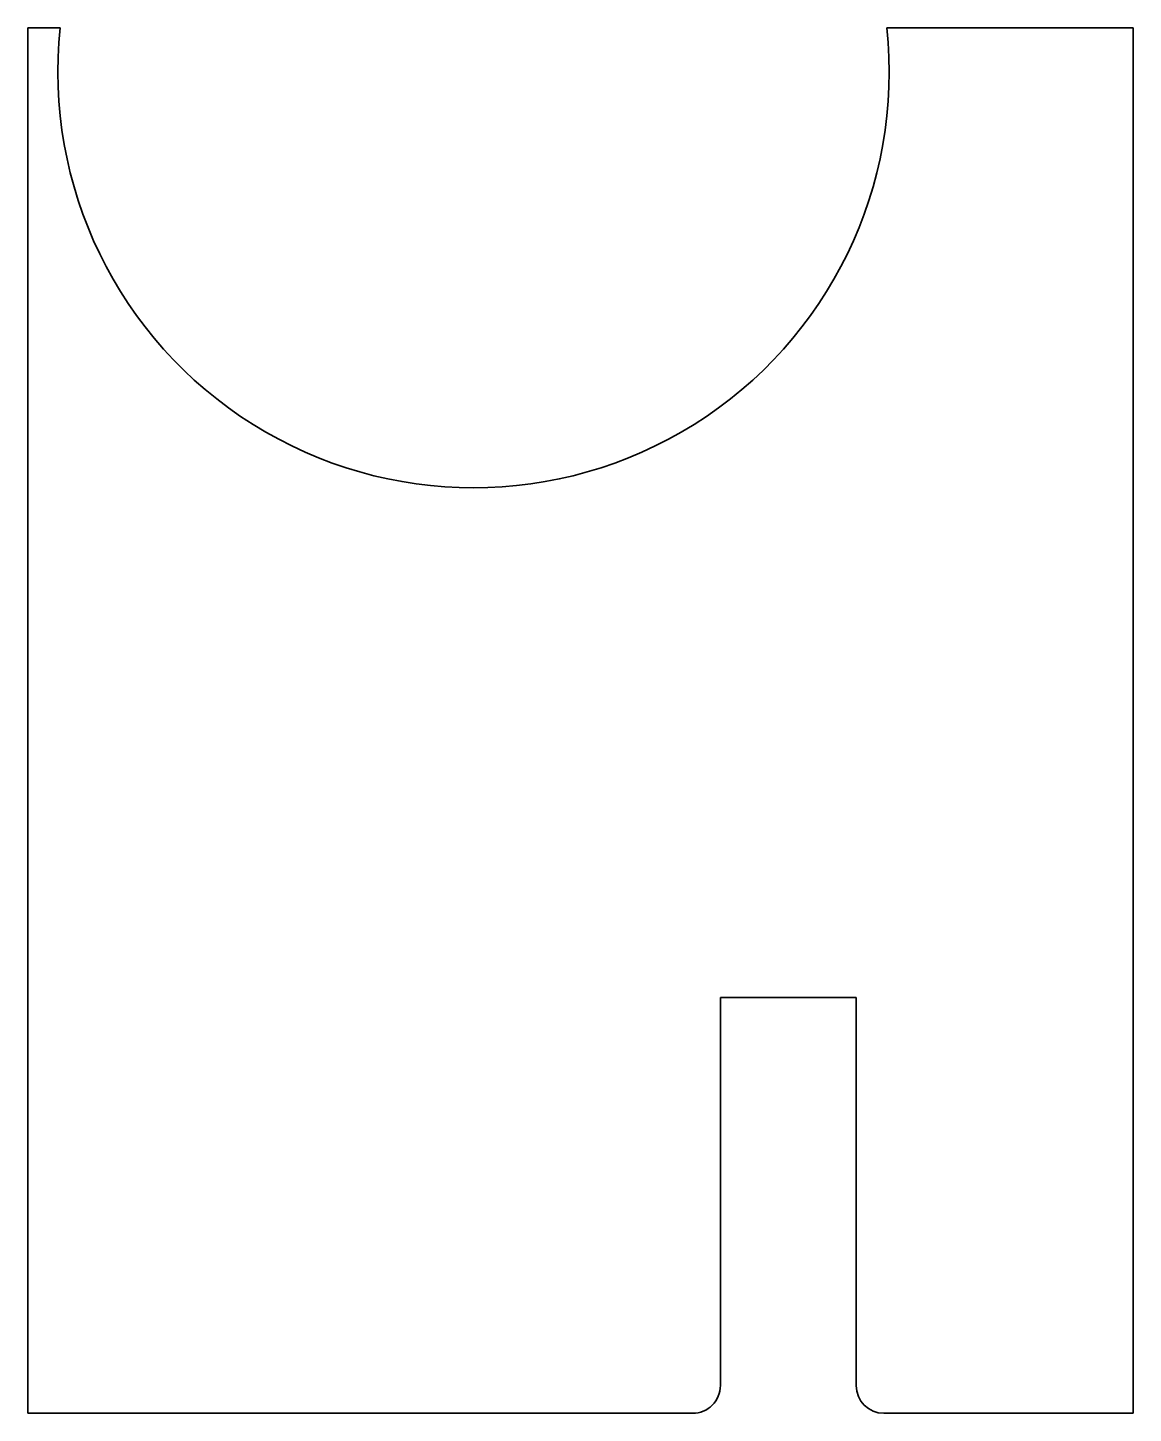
# Model space of a CAD drawing. Extents: x 128.8 to 168.7, y 79.9 to 129.9.
import ezdxf

# ---------------------------------------------------------------- set-up
doc = ezdxf.new("R2010")
doc.units = 0

msp = doc.modelspace()

# ---------------------------------------------------------------- linework, layer by layer
at = {"color": 7, "lineweight": 35}
for p, q in [((129.977478, 129.869446), (128.80127, 129.869446)), ((128.80127, 129.869446), (128.80127, 79.869446)), ((168.701263, 129.869446), (159.805817, 129.869446)), ((168.701263, 79.869446), (168.701263, 129.869446)), ((153.80127, 80.869446), (153.80127, 94.869446)), ((153.80127, 94.869446), (158.701263, 94.869446)), ((158.701263, 94.869446), (158.701263, 80.869446)), ((128.80127, 79.869446), (152.80127, 79.869446)), ((159.701263, 79.869446), (168.701263, 79.869446))]:
    msp.add_line(p, q, dxfattribs=at)
for centre, radius, start, end in [((144.891632, 128.267029), 15, 173.867438, 6.132541), ((152.80127, 80.869446), 1, 269.999997, 360), ((159.701263, 80.869446), 1, 180.000005, 269.999997)]:
    msp.add_arc(centre, radius, start, end, dxfattribs=at)

doc.saveas('drawing.dxf')
